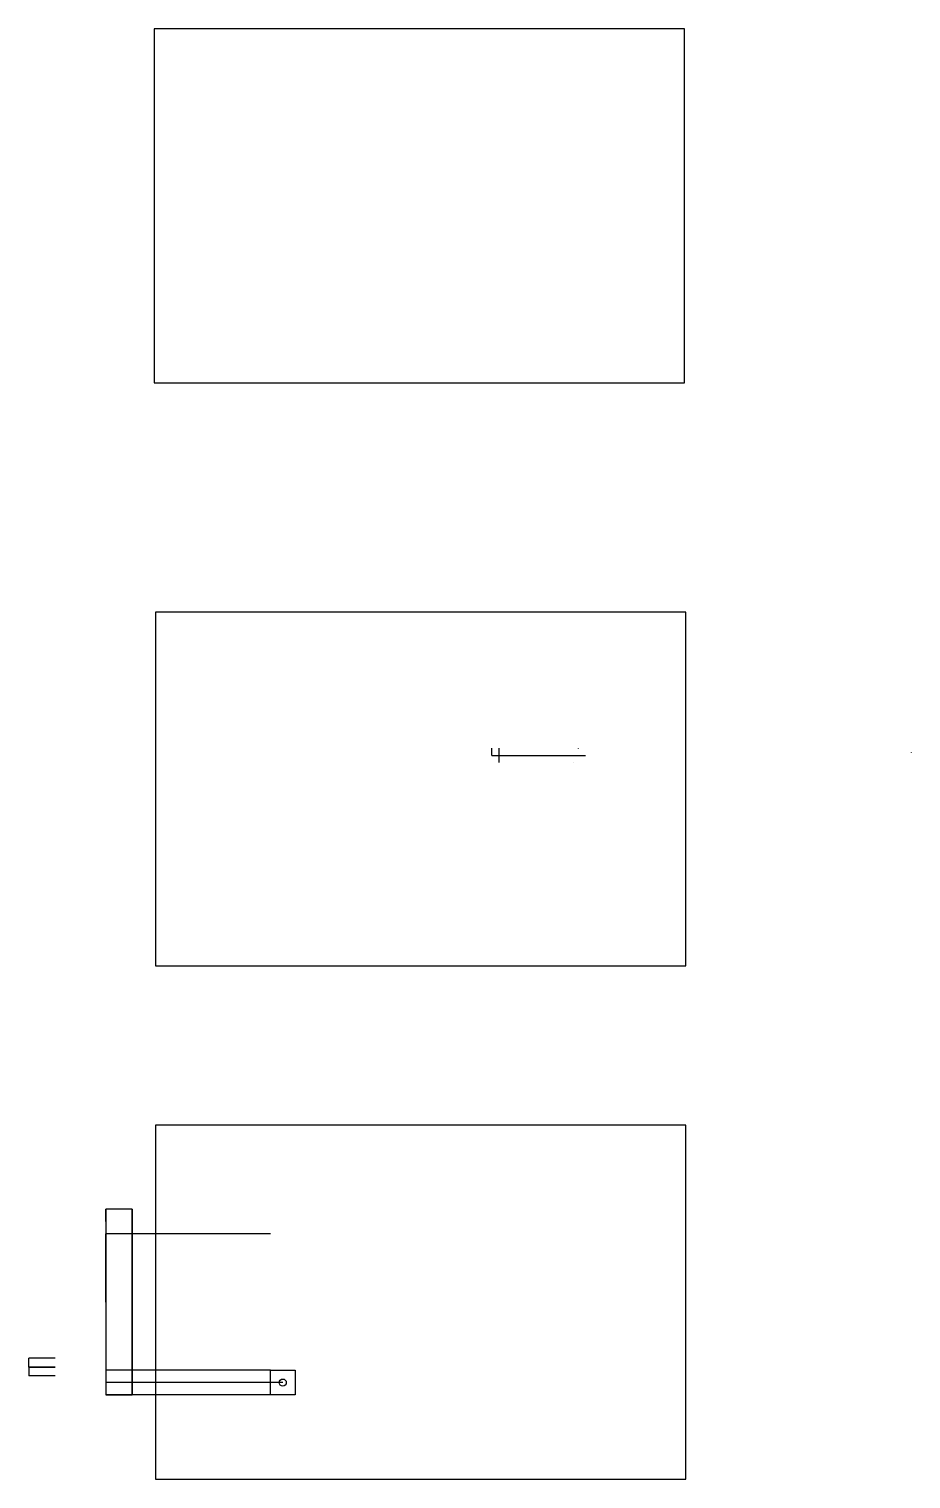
# Model space of a CAD drawing. Header units: millimetres. Extents: x -72 to 427, y -290 to 530.
import ezdxf

# ---------------------------------------------------------------- set-up
doc = ezdxf.new("R2010")
doc.units = ezdxf.units.MM

msp = doc.modelspace()

# ---------------------------------------------------------------- linework, layer by layer
for p, q in [((299.21, 529.69), (-0.79, 529.69)), ((-0.79, 529.69), (-0.79, 329.69)), ((299.21, 329.69), (299.21, 529.69)), ((-0.79, 329.69), (299.21, 329.69)), ((300, 200), (0, 200)), ((0, 200), (0, 0)), ((300, 0), (300, 200)), ((190.26, 119.07, 27.5), (190.26, 123.19, 27.5)), ((194.37, 119.07, 27.5), (194.37, 123.19, 27.5)), ((239.14, 122.96, 27.5), (239.14, 123.19, 27.5)), ((190.26, 119.07, 27.5), (243.26, 119.07, 27.5)), ((194.37, 114.96, 27.5), (194.37, 119.07, 27.5)), ((236.61, 114.96, 27.5), (236.61, 114.96, 27.5)), ((427.24, 120.91, 43.5), (427.24, 120.68, 43.5)), ((0, 0), (300, 0)), ((300, -90), (0, -90)), ((0, -90), (0, -290)), ((300, -290), (300, -90)), ((-28, -144.5, 27.5), (-28, -137.5, 27.5)), ((-28, -144.5, 42.5), (-28, -137.5, 42.5)), ((-13.18, -137.5, 40.91), (-13.18, -137.5, 42.65)), ((-28, -144.5, 27.5), (-28, -235.5, 27.5)), ((65, -151.5, 27.5), (-28, -151.5, 27.5)), ((-28, -151.5, 27.5), (-28, -228.5, 27.5)), ((-28, -190, 27.5), (-28, -151.5, 27.5)), ((-28, -190, 27.5), (-28, -228.5, 27.5)), ((-71.51, -221.77), (-71.51, -221.77, 7.5)), ((-71.51, -226.77), (-71.51, -226.77, 7.5)), ((-56.69, -221.77, 5.91), (-56.69, -221.77, 0.15)), ((-56.69, -226.77, 5.91), (-56.69, -226.77, 0.15)), ((65, -228.5, 27.5), (-28, -228.5, 27.5)), ((-71.51, -231.77), (-71.51, -231.77, 7.5)), ((-56.69, -231.77, 5.91), (-56.69, -231.77, 0.15)), ((72, -235.5, 27.5), (-28, -235.5, 27.5)), ((72.1, -242.5, 27.5), (-28, -242.5, 27.5)), ((-28, -242.5, 27.5), (-28, -242.5, 42.5)), ((-13.18, -242.5, 40.91), (-13.18, -242.5, 48.63)), ((0, -290), (300, -290))]:
    msp.add_line(p, q)
at = {"extrusion": (0.106911, -1.6284e-16, 0.994269)}
for p, q in [((-13.18, -137.5, 42.65), (-13.18, -242.5, 42.65)), ((-13.18, -228.5, 40.91), (-13, -228.51, 42.5))]:
    msp.add_line(p, q, dxfattribs=at)
at = {"extrusion": (-0.010131, 1.13879e-13, 0.999949)}
for p, q in [((-71.51, -226.77), (-71.51, -221.77)), ((-56.69, -221.77, 0.15), (-71.51, -221.77)), ((-56.69, -226.77, 0.15), (-71.51, -226.77)), ((-71.51, -226.77), (-71.51, -231.77)), ((-56.69, -231.77, 0.15), (-71.51, -231.77))]:
    msp.add_line(p, q, dxfattribs=at)
at = {"extrusion": (-0.106911, -1.15097e-13, -0.994269)}
msp.add_line((-71.51, -226.77, 7.5), (-56.69, -226.77, 5.91), dxfattribs=at)
at = {"extrusion": (1.52835e-15, 1, 2.79174e-18)}
msp.add_line((-13.18, -228.5, 40.91), (-28, -228.5, 42.5), dxfattribs=at)
at = {"elevation": 27.5}
msp.add_lwpolyline([(65, -242.5), (65, -228.5), (79, -228.5), (79, -242.5)], close=True, dxfattribs=at)
msp.add_polyline3d([(-28, -242.5, 42.5), (-13.18, -242.5, 40.91), (-13.18, -137.5, 40.91), (-28, -137.5, 42.5)], close=True)
msp.add_circle((72, -235.5, 27.5), 2)

doc.saveas('drawing.dxf')
